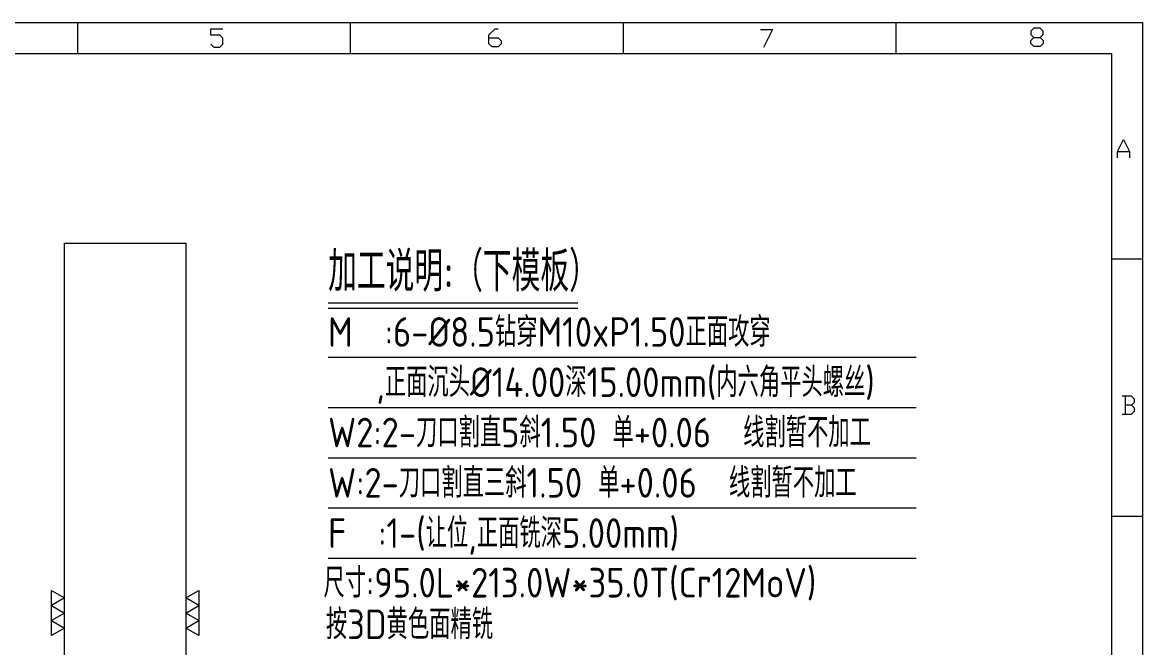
# Model space of a CAD drawing. Header units: millimetres. Extents: x 88508 to 142116, y -5268 to 20283.
# Drawn here: x 107912.1 to 108234.7, y 809.1 to 989.1 of the extents above; entities that cross this region are included whole.
import ezdxf
from ezdxf.enums import TextEntityAlignment as Align

# ---------------------------------------------------------------- set-up
doc = ezdxf.new("R2010")
doc.units = ezdxf.units.MM
doc.layers.add('PRESS', color=3, linetype='Continuous')
doc.layers.add('TEXT', color=4, linetype='Continuous')
doc.styles.add('gbenor', font='gbenor.shx', dxfattribs={"bigfont": 'gbcbig.shx'})
doc.styles.add('GBENOR_', font='gbenor.shx', dxfattribs={"bigfont": 'gbcbig'})
doc.styles.add('TXT', font='txt.shx', dxfattribs={"width": 0.8, "bigfont": 'ctxt.shx'})

# ---------------------------------------------------------------- blocks, each defined once
blk = doc.blocks.new('U40')
at = {"color": 254, "lineweight": 18}
for p, q in [((0, 1783.5), (2530.2, 1783.5)), ((1265.1, 1783.5), (1265.1, 1746.5)), ((1589.1, 1783.5), (1589.1, 1746.5)), ((1913.1, 1783.5), (1913.1, 1746.5)), ((2237.1, 1783.5), (2237.1, 1746.5)), ((2530.2, 1783.5), (2530.2, 0)), ((37, 1746.5), (2493.2, 1746.5)), ((2493.2, 1746.5), (2493.2, 37)), ((2493.2, 1502.7), (2530.2, 1502.7)), ((2493.2, 1197.2), (2530.2, 1197.2))]:
    blk.add_line(p, q, dxfattribs=at)
at = {"color": 92, "lineweight": 18}
for points in [[(1423.4, 1757.7), (1427, 1754.1), (1434.2, 1754.1), (1437.8, 1757.7), (1437.8, 1764.9), (1434.2, 1768.5), (1423.4, 1768.5), (1423.4, 1775.7), (1437.8, 1775.7)], [(1753.9, 1765.1), (1764.7, 1765.1), (1768.3, 1761.5), (1768.3, 1757.9), (1764.7, 1754.3), (1757.5, 1754.3), (1753.9, 1757.9), (1753.9, 1768.7), (1761.1, 1775.9), (1764.7, 1775.9)], [(2076.2, 1775.2), (2090.6, 1775.2), (2079.8, 1753.6)], [(2408.4, 1765.7), (2412, 1762.1), (2412, 1758.5), (2408.4, 1754.9), (2401.2, 1754.9), (2397.6, 1758.5), (2397.6, 1762.1), (2401.2, 1765.7), (2408.4, 1765.7), (2412, 1769.3), (2412, 1772.9), (2408.4, 1776.5), (2401.2, 1776.5), (2397.6, 1772.9), (2397.6, 1769.3), (2401.2, 1765.7)], [(2500.4, 1622.8), (2500.4, 1630), (2507.6, 1644.4), (2514.8, 1630), (2514.8, 1622.8)], [(2500.4, 1630), (2514.8, 1630)], [(2516.9, 1329), (2520.5, 1332.6), (2520.5, 1336.2), (2516.9, 1339.8), (2506.1, 1339.8)], [(2509.7, 1339.8), (2509.7, 1318.2)], [(2506.1, 1318.2), (2516.9, 1318.2), (2520.5, 1321.8), (2520.5, 1325.4), (2516.9, 1329), (2509.7, 1329)]]:
    blk.add_lwpolyline(points, dxfattribs=at)
at = {"lineweight": 18, "style": 'GBENOR_'}
blk.add_attdef('文档路径', (2126, 386.9), '', height=17.8, dxfattribs=at)
at = {"lineweight": 20, "style": 'TXT'}
for tag, height, p in [('18-**-**', 16.3, (1866.6, 256.2)), ('客户名称', 16.1, (1741.1, 134, 0)), ('料厚:', 16.1, (1741.3, 93.2, 0))]:
    blk.add_attdef(tag, text='', height=height, dxfattribs=at).set_placement(p, align=Align.MIDDLE)
for tag, p, height in [('88888', (1850.9, 207.5), 14.9), ('材质:', (1691.2, 168, 0), 16.1), ('核准', (1869.4, 127.5, 0), 16.1), ('设计', (1868.8, 88.3, 0), 16.1), ('绘图', (1868.2, 49.1, 0), 16.1)]:
    blk.add_attdef(tag, p, '', height=height, dxfattribs=at)
for tag, p, height, width in [('3', (2234.7, 206.9), 15.8, 0.7), ('4', (2234.7, 167.4), 15.8, 0.7), ('核准日期', (2041.1, 124.2, 0), 16.1, 0.68), ('设计日期', (2041.1, 84.5, 0), 16.1, 0.68), ('1', (2251.9, 85.9), 14.6, 0.7), ('绘图日期', (2040.9, 46.4, 0), 16.1, 0.68), ('2', (2235, 49.2), 14.6, 0.7)]:
    blk.add_attdef(tag, p, '', height=height, dxfattribs=dict(at, width=width))

msp = doc.modelspace()

# ---------------------------------------------------------------- linework, layer by layer
at = {"layer": 'PRESS', "color": 2, "lineweight": 5}
msp.add_lwpolyline([(107924.187, 925.568), (107959.187, 925.568), (107959.187, 712.568), (107924.187, 712.568)], close=True, dxfattribs=at)
at = {"layer": 'PRESS', "color": 4, "lineweight": 5}
for points in [[(107920.437, 825.563), (107924.187, 823.398), (107920.437, 821.233), (107924.187, 819.068), (107920.437, 816.903), (107924.187, 814.738), (107920.437, 812.573), (107920.437, 825.563)], [(107962.937, 812.573), (107959.187, 814.738), (107962.937, 816.903), (107959.187, 819.068), (107962.937, 821.233), (107959.187, 823.398), (107962.937, 825.563), (107962.937, 812.573)]]:
    msp.add_lwpolyline(points, close=True, dxfattribs=at)
at = {"layer": 'TEXT', "color": 3, "lineweight": 5}
for p, q in [((108000.125, 908.373), (108072.065, 908.373)), ((108000.125, 906.882), (108072.065, 906.882)), ((108000.125, 892.747), (108169.425, 892.747)), ((108000.125, 878.27), (108169.425, 878.27)), ((108000.125, 863.794), (108169.425, 863.794)), ((108000.125, 849.317), (108169.425, 849.317)), ((108000.125, 834.841), (108169.425, 834.841))]:
    msp.add_line(p, q, dxfattribs=at)

# ---------------------------------------------------------------- block references
at = {"lineweight": 5, "ltscale": 3, "xscale": 0.2424461197650385, "yscale": 0.2424461197650385, "zscale": 0.2424461197650385}
msp.add_blockref('U40', (107621.216, 556.708), dxfattribs=at)

# ---------------------------------------------------------------- texts
at = {"layer": 'TEXT', "color": 4, "lineweight": 5, "style": 'gbenor'}
for s, height, p in [('加工说明:（下模板）', 11.496, (108000.125, 911.651)), ('M  :6-%%C8.5钻穿M10xP1.50正面攻穿', 8.51558, (108000.125, 895.727)), ('   ,正面沉头%%C14.00深15.00mm(内六角平头螺丝)', 8.51558, (108000.125, 881.251)), ('F  :1-(让位,正面铣深5.00mm)', 8.51558, (108000.125, 837.821)), ('尺寸:95.0L*213.0W*35.0T(Cr12MoV)', 8.51558, (107998.78, 823.535))]:
    msp.add_text(s, height=height, dxfattribs=at).set_placement(p)
at = {"layer": 'TEXT', "color": 8, "lineweight": 5, "style": 'gbenor'}
for s, p in [('W2:2-刀口割直5斜1.50 单+0.06  线割暂不加工', (108000.125, 866.774)), ('W:2-刀口割直三斜1.50 单+0.06  线割暂不加工', (108000.125, 852.298))]:
    msp.add_text(s, height=8.51558, dxfattribs=at).set_placement(p)
at = {"layer": 'TEXT', "color": 2, "lineweight": 5, "style": 'gbenor'}
msp.add_text('按3D黄色面精铣', height=8.5156, dxfattribs=at).set_placement((107999.478, 811.55))

doc.saveas('drawing.dxf')
